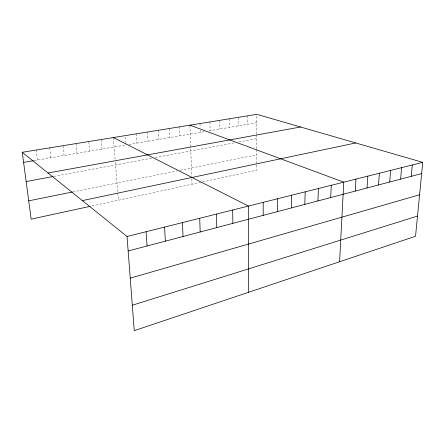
<?xml version="1.0" encoding="UTF-8"?>
<svg xmlns="http://www.w3.org/2000/svg" width="445" height="445" viewBox="0 0 445 445"><rect width="100%" height="100%" fill="white"/><g stroke="black" fill="none" stroke-linecap="round" stroke-linejoin="round"><path stroke-width="0.33" stroke-dasharray="2.23 1.67" d="M256.804 149.442L256.765 170.157L91.37 206.068M256.804 148.775L256.826 134.707M256.826 134.045L256.86 114.343M72.813 191.934L177.572 170.785M180.13 170.268L256.793 154.793M53.739 176.42L151.762 158.197M155.116 157.575L234.181 142.878M238.809 142.022L256.821 138.673M34.109 160.612L125.657 145.042L125.512 143.034M128.978 144.48L204.216 131.687M208.816 130.902L256.848 122.737M36.145 150.037L37.391 160.055M49.729 147.84L50.886 157.758M63.018 145.693L64.091 155.516M76.017 143.59L77.007 153.319M88.739 141.532L89.645 151.167M101.187 139.519L102.022 149.064M113.38 137.549L115.133 159.438M115.355 162.18L117.714 191.65M117.819 192.963L118.398 200.2M125.067 137.016L125.462 142.367M136.331 133.839L136.949 143.123M147.467 132.037L148.024 141.243M158.381 130.268L158.876 139.396M169.089 128.538L169.523 137.583M179.591 126.842L179.969 135.808M189.893 125.173L191.734 176.137M191.834 178.829L192.029 184.213M200 123.543L200.122 127.609M200.206 130.324L200.267 132.36M209.918 121.936L210.135 130.68M219.652 120.361L219.819 129.033M229.208 118.815L229.331 127.415M238.592 117.296L238.665 125.829M247.809 115.811L247.837 124.266"/><path stroke-width="0.67" d="M263.156 215.374L263.229 202.347M277.441 211.609L277.619 198.743M291.314 207.948L291.597 195.238M304.808 204.388L305.187 191.834M317.93 200.929L318.403 188.519M330.702 197.563L331.258 185.298M339.585 261.738L343.768 182.161L189.893 125.173M355.232 191.094L355.944 179.107M367.019 187.985L367.809 176.131M378.506 184.959L379.363 173.239M389.703 182.005L390.621 170.413M400.622 179.129L401.601 167.659M411.269 176.32L412.309 164.978M422.75 162.358L415.541 236.245L134.257 330.657L127.042 236.49L22.25 152.285L256.86 114.343L422.75 162.358L127.042 236.49M132.31 305.226L417.51 216.075M130.235 278.147L419.585 194.777M128.154 250.969L421.654 173.578M90.012 206.363L31.15 219.146L22.25 152.285M82.364 200.589L355.722 142.962M28.708 200.834L72.146 192.068M26.144 181.549L53.083 176.537M48.038 173.005L300.575 126.997M23.596 162.403L33.453 160.723M113.38 137.549L248.416 206.063L248.699 292.243M146.127 231.706L147.056 245.985M164.583 227.078L165.34 241.162M182.439 222.6L183.034 236.501M199.727 218.267L200.167 231.979M216.465 214.073L216.771 227.606M232.691 210.007L232.857 223.362"/></g></svg>
